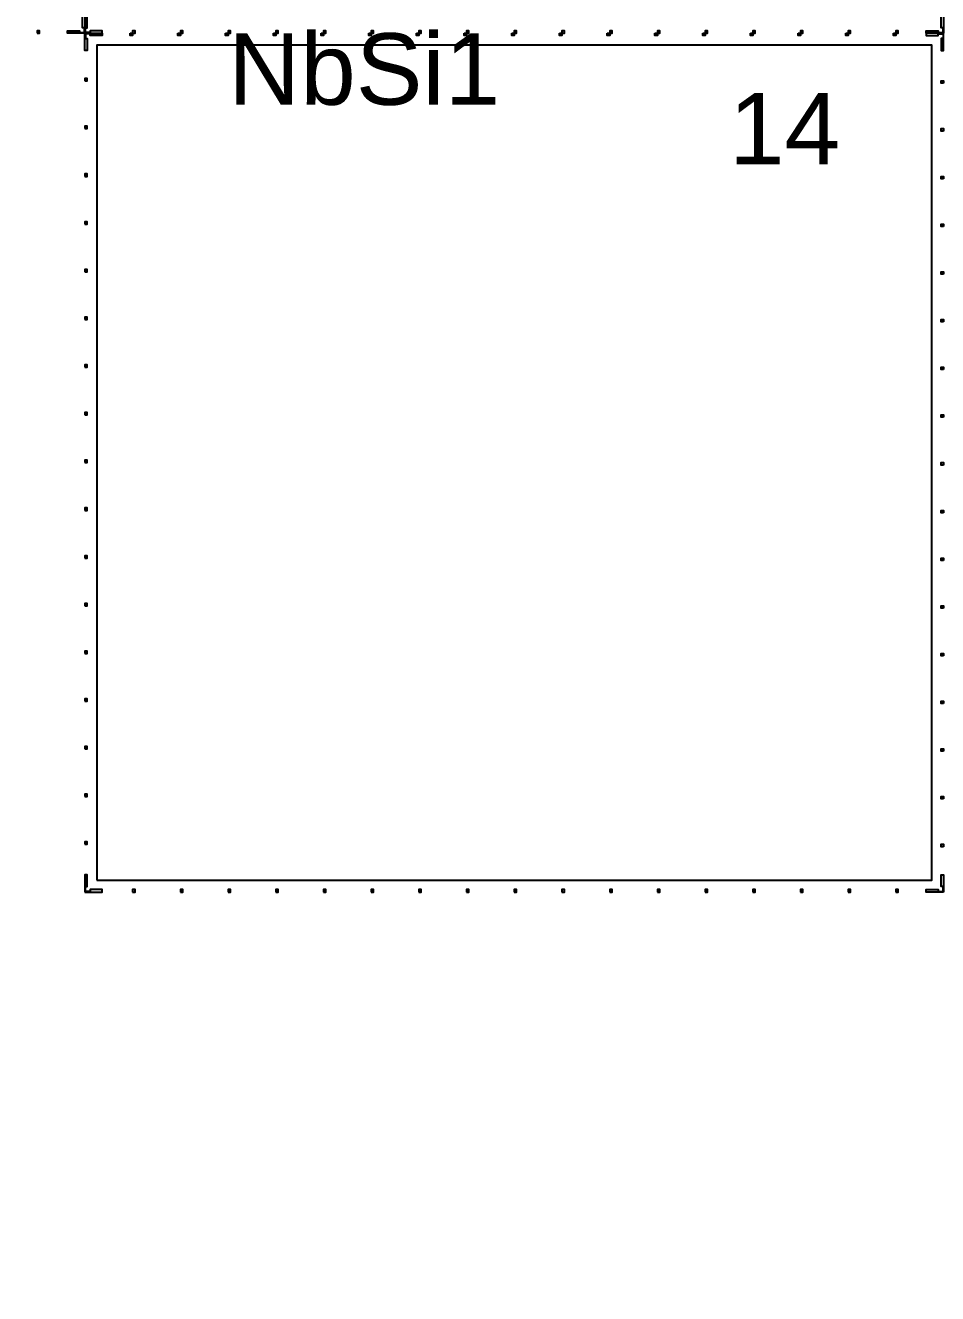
# Model space of a CAD drawing. Extents: x -50000 to 50000, y -50000 to 50000.
# Drawn here: x -29300 to -21650, y -39367 to -28734 of the extents above; entities that cross this region are included whole.
import ezdxf

# ---------------------------------------------------------------- set-up
doc = ezdxf.new("R2010")
doc.units = 0
doc.layers.get('0').update_dxf_attribs({"linetype": 'CONTINUOUS'})
for name, color, linetype in [('BASEMETAL', 4, 'CONTINUOUS'), ('FRAME', 8, 'CONTINUOUS'), ('MARKERS', 2, 'CONTINUOUS')]:
    doc.layers.add(name, color=color, linetype=linetype)
doc.styles.get("Standard").update_dxf_attribs({"font": 'arial.ttf'})

# ---------------------------------------------------------------- blocks, each defined once
blk = doc.blocks.new('DICINGBORDER')
for points in [[(0, 7200), (45, 7200), (45, 7195), (0, 7195)], [(0, 7195), (5, 7195), (5, 7155), (0, 7155)], [(0, 7155), (20, 7155), (20, 7055), (0, 7055)], [(45, 7200), (145, 7200), (145, 7180), (45, 7180)], [(380, 7200), (400, 7200), (400, 7180), (380, 7180)], [(780, 7200), (800, 7200), (800, 7180), (780, 7180)], [(1180, 7200), (1200, 7200), (1200, 7180), (1180, 7180)], [(1580, 7200), (1600, 7200), (1600, 7180), (1580, 7180)], [(1980, 7200), (2000, 7200), (2000, 7180), (1980, 7180)], [(2380, 7200), (2400, 7200), (2400, 7180), (2380, 7180)], [(2780, 7200), (2800, 7200), (2800, 7180), (2780, 7180)], [(3180, 7200), (3200, 7200), (3200, 7180), (3180, 7180)], [(3580, 7200), (3600, 7200), (3600, 7180), (3580, 7180)], [(3980, 7200), (4000, 7200), (4000, 7180), (3980, 7180)], [(4380, 7200), (4400, 7200), (4400, 7180), (4380, 7180)], [(4780, 7200), (4800, 7200), (4800, 7180), (4780, 7180)], [(5180, 7200), (5200, 7200), (5200, 7180), (5180, 7180)], [(5580, 7200), (5600, 7200), (5600, 7180), (5580, 7180)], [(5980, 7200), (6000, 7200), (6000, 7180), (5980, 7180)], [(6380, 7200), (6400, 7200), (6400, 7180), (6380, 7180)], [(6780, 7200), (6800, 7200), (6800, 7180), (6780, 7180)], [(7155, 7200), (7055, 7200), (7055, 7180), (7155, 7180)], [(7200, 7200), (7155, 7200), (7155, 7195), (7200, 7195)], [(7200, 7155), (7180, 7155), (7180, 7055), (7200, 7055)], [(7200, 7195), (7195, 7195), (7195, 7155), (7200, 7155)], [(0, 6800), (20, 6800), (20, 6820), (0, 6820)], [(7200, 6780), (7180, 6780), (7180, 6800), (7200, 6800)], [(0, 6400), (20, 6400), (20, 6420), (0, 6420)], [(7200, 6380), (7180, 6380), (7180, 6400), (7200, 6400)], [(0, 6000), (20, 6000), (20, 6020), (0, 6020)], [(7200, 5980), (7180, 5980), (7180, 6000), (7200, 6000)], [(0, 5600), (20, 5600), (20, 5620), (0, 5620)], [(7200, 5580), (7180, 5580), (7180, 5600), (7200, 5600)], [(0, 5200), (20, 5200), (20, 5220), (0, 5220)], [(7200, 5180), (7180, 5180), (7180, 5200), (7200, 5200)], [(0, 4800), (20, 4800), (20, 4820), (0, 4820)], [(7200, 4780), (7180, 4780), (7180, 4800), (7200, 4800)], [(0, 4400), (20, 4400), (20, 4420), (0, 4420)], [(7200, 4380), (7180, 4380), (7180, 4400), (7200, 4400)], [(0, 4000), (20, 4000), (20, 4020), (0, 4020)], [(7200, 3980), (7180, 3980), (7180, 4000), (7200, 4000)], [(0, 3600), (20, 3600), (20, 3620), (0, 3620)], [(7200, 3580), (7180, 3580), (7180, 3600), (7200, 3600)], [(0, 3200), (20, 3200), (20, 3220), (0, 3220)], [(7200, 3180), (7180, 3180), (7180, 3200), (7200, 3200)], [(0, 2800), (20, 2800), (20, 2820), (0, 2820)], [(7200, 2780), (7180, 2780), (7180, 2800), (7200, 2800)], [(0, 2400), (20, 2400), (20, 2420), (0, 2420)], [(7200, 2380), (7180, 2380), (7180, 2400), (7200, 2400)], [(0, 2000), (20, 2000), (20, 2020), (0, 2020)], [(7200, 1980), (7180, 1980), (7180, 2000), (7200, 2000)], [(0, 1600), (20, 1600), (20, 1620), (0, 1620)], [(7200, 1580), (7180, 1580), (7180, 1600), (7200, 1600)], [(0, 1200), (20, 1200), (20, 1220), (0, 1220)], [(7200, 1180), (7180, 1180), (7180, 1200), (7200, 1200)], [(0, 800), (20, 800), (20, 820), (0, 820)], [(7200, 780), (7180, 780), (7180, 800), (7200, 800)], [(0, 400), (20, 400), (20, 420), (0, 420)], [(7200, 380), (7180, 380), (7180, 400), (7200, 400)], [(0, 45), (20, 45), (20, 145), (0, 145)], [(7200, 45), (7180, 45), (7180, 145), (7200, 145)], [(0, 5), (5, 5), (5, 45), (0, 45)], [(0, 0), (45, 0), (45, 5), (0, 5)], [(45, 0), (145, 0), (145, 20), (45, 20)], [(400, 0), (420, 0), (420, 20), (400, 20)], [(800, 0), (820, 0), (820, 20), (800, 20)], [(1200, 0), (1220, 0), (1220, 20), (1200, 20)], [(1600, 0), (1620, 0), (1620, 20), (1600, 20)], [(2000, 0), (2020, 0), (2020, 20), (2000, 20)], [(2400, 0), (2420, 0), (2420, 20), (2400, 20)], [(2800, 0), (2820, 0), (2820, 20), (2800, 20)], [(3200, 0), (3220, 0), (3220, 20), (3200, 20)], [(3600, 0), (3620, 0), (3620, 20), (3600, 20)], [(4000, 0), (4020, 0), (4020, 20), (4000, 20)], [(4400, 0), (4420, 0), (4420, 20), (4400, 20)], [(4800, 0), (4820, 0), (4820, 20), (4800, 20)], [(5200, 0), (5220, 0), (5220, 20), (5200, 20)], [(5600, 0), (5620, 0), (5620, 20), (5600, 20)], [(6000, 0), (6020, 0), (6020, 20), (6000, 20)], [(6400, 0), (6420, 0), (6420, 20), (6400, 20)], [(6800, 0), (6820, 0), (6820, 20), (6800, 20)], [(7155, 0), (7055, 0), (7055, 20), (7155, 20)], [(7200, 0), (7155, 0), (7155, 5), (7200, 5)], [(7200, 5), (7195, 5), (7195, 45), (7200, 45)]]:
    blk.add_lwpolyline(points, close=True)
blk = doc.blocks.new('CHIP_BLANK')
at = {"layer": 'FRAME'}
blk.add_lwpolyline([(0, 0), (7000, 0), (7000, 7000), (0, 7000)], close=True, dxfattribs=at)

msp = doc.modelspace()

# ---------------------------------------------------------------- linework, layer by layer
at = {"layer": 'FRAME'}
for radius in [50000, 49500]:
    msp.add_circle((0, 0), radius, dxfattribs=at)

# ---------------------------------------------------------------- block references
at = {"layer": 'BASEMETAL'}
msp.add_blockref('CHIP_BLANK', (-28700, -35900), dxfattribs=at)
at = {"layer": 'MARKERS'}
for p in [(-36000, -28800), (-28800, -28800), (-28800, -36000)]:
    msp.add_blockref('DICINGBORDER', p, dxfattribs=at)

# ---------------------------------------------------------------- texts
at = {"layer": 'LABEL1'}
msp.add_text('NbSi1', height=600, dxfattribs=at).set_placement((-27600, -29400))
at = {"layer": 'MARKERS'}
msp.add_text('14', height=600, dxfattribs=at).set_placement((-23400, -29900))

doc.saveas('drawing.dxf')
